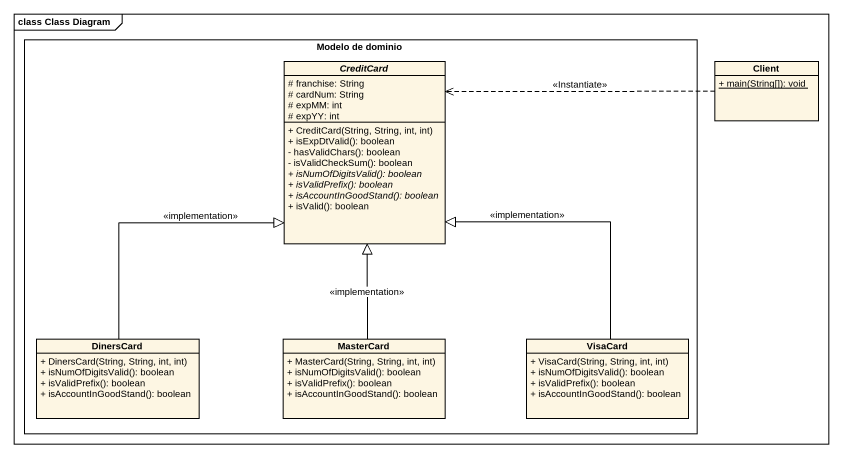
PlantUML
@startuml
mainframe class Class Diagram
hide circle
hide empty members
skinparam classAttributeIconSize 0
rectangle "Modelo de dominio" as Modelo_de_dominio {
  abstract class CreditCard {
    # franchise: String
    # cardNum: String
    # expMM: int
    # expYY: int
    + CreditCard(String, String, int, int)
    + isExpDtValid(): boolean
    - hasValidChars(): boolean
    - isValidCheckSum(): boolean
    {abstract} + isNumOfDigitsValid(): boolean
    {abstract} + isValidPrefix(): boolean
    {abstract} + isAccountInGoodStand(): boolean
    + isValid(): boolean
  }
  class DinersCard {
    + DinersCard(String, String, int, int)
    + isNumOfDigitsValid(): boolean
    + isValidPrefix(): boolean
    + isAccountInGoodStand(): boolean
  }
  class MasterCard {
    + MasterCard(String, String, int, int)
    + isNumOfDigitsValid(): boolean
    + isValidPrefix(): boolean
    + isAccountInGoodStand(): boolean
  }
  class VisaCard {
    + VisaCard(String, String, int, int)
    + isNumOfDigitsValid(): boolean
    + isValidPrefix(): boolean
    + isAccountInGoodStand(): boolean
  }
}
class Client {
  {static} + main(String[]): void
}
Client .left.> CreditCard : <<Instantiate>>
DinersCard -up-|> CreditCard : <<implementation>>
MasterCard -up-|> CreditCard : <<implementation>>
VisaCard -up-|> CreditCard : <<implementation>>
@enduml
